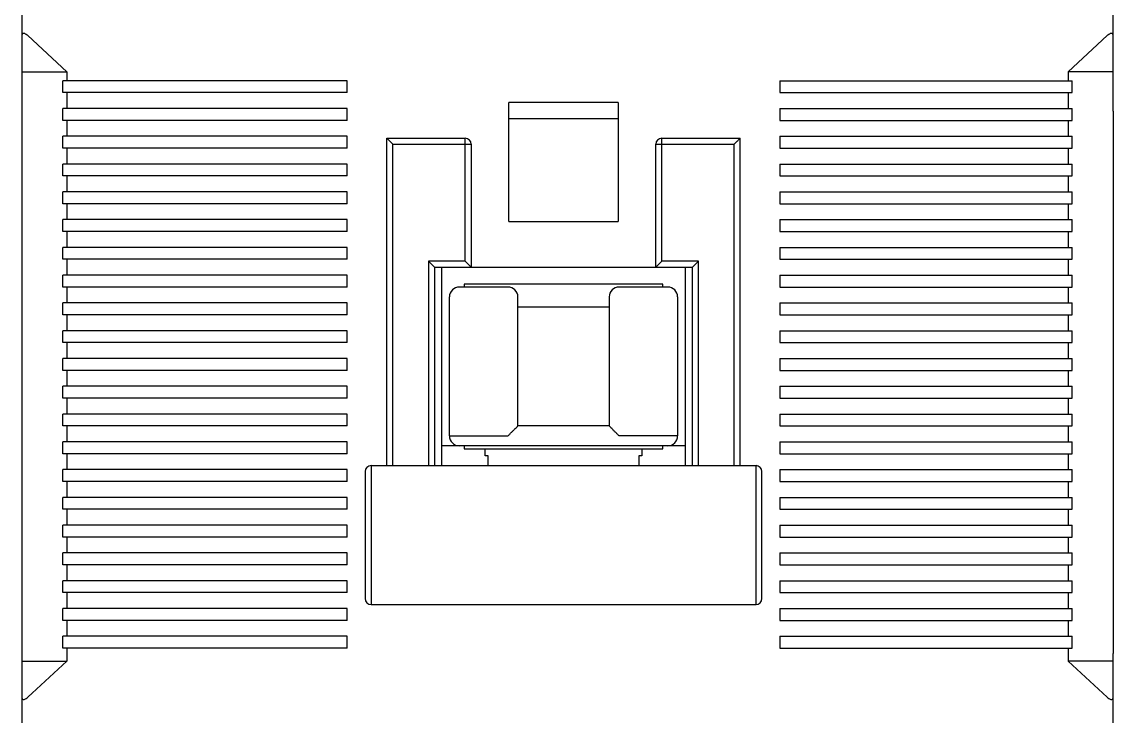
# Model space of a CAD drawing. Header units: millimetres. Extents: x -2535 to -2141, y -1417 to -1300.
# Drawn here: x -2534.6 to -2479.6, y -1375.6 to -1340.6 of the extents above; entities that cross this region are included whole.
import ezdxf

# ---------------------------------------------------------------- set-up
doc = ezdxf.new("R2010")
doc.units = ezdxf.units.MM
doc.layers.add('도면층1', color=3, linetype='Continuous')

msp = doc.modelspace()

# ---------------------------------------------------------------- linework, layer by layer
at = {"color": 7, "linetype": 'Continuous'}
for p, q in [((-2534.285, -1341.333), (-2532.323, -1343.155)), ((-2479.885, -1341.333), (-2481.848, -1343.155)), ((-2534.585, -1343.155), (-2532.323, -1343.155)), ((-2518.185, -1343.605), (-2532.523, -1343.605)), ((-2532.523, -1344.205), (-2532.523, -1343.605)), ((-2532.323, -1343.155), (-2532.323, -1343.605)), ((-2518.185, -1344.205), (-2518.185, -1343.605)), ((-2496.385, -1343.605), (-2496.385, -1344.205)), ((-2496.385, -1343.605), (-2481.848, -1343.605)), ((-2479.585, -1343.155), (-2481.848, -1343.155)), ((-2481.848, -1343.155), (-2481.848, -1343.605)), ((-2481.848, -1343.605), (-2481.648, -1343.605)), ((-2481.648, -1344.205), (-2481.648, -1343.605)), ((-2518.185, -1344.205), (-2532.523, -1344.205)), ((-2532.323, -1344.205), (-2532.323, -1345.005)), ((-2510.035, -1350.705), (-2510.035, -1344.696)), ((-2504.535, -1344.696), (-2510.035, -1344.696)), ((-2504.535, -1344.696), (-2504.535, -1350.705)), ((-2496.385, -1344.205), (-2481.848, -1344.205)), ((-2481.848, -1344.205), (-2481.648, -1344.205)), ((-2481.848, -1344.205), (-2481.848, -1345.005)), ((-2518.185, -1345.005), (-2532.523, -1345.005)), ((-2532.523, -1345.605), (-2532.523, -1345.005)), ((-2518.185, -1345.605), (-2518.185, -1345.005)), ((-2496.385, -1345.005), (-2496.385, -1345.605)), ((-2496.385, -1345.005), (-2481.848, -1345.005)), ((-2481.848, -1345.005), (-2481.648, -1345.005)), ((-2481.648, -1345.605), (-2481.648, -1345.005)), ((-2518.185, -1345.605), (-2532.523, -1345.605)), ((-2532.323, -1345.605), (-2532.323, -1346.405)), ((-2510.035, -1345.505), (-2504.535, -1345.505)), ((-2496.385, -1345.605), (-2481.848, -1345.605)), ((-2481.848, -1345.605), (-2481.648, -1345.605)), ((-2481.848, -1345.605), (-2481.848, -1346.405)), ((-2518.185, -1346.405), (-2532.523, -1346.405)), ((-2532.523, -1347.005), (-2532.523, -1346.405)), ((-2518.185, -1347.005), (-2518.185, -1346.405)), ((-2516.185, -1363.005), (-2516.185, -1346.505)), ((-2516.185, -1346.505), (-2512.235, -1346.505)), ((-2515.885, -1363.005), (-2515.885, -1346.805)), ((-2515.885, -1346.805), (-2511.935, -1346.805)), ((-2512.235, -1352.705), (-2512.235, -1346.505)), ((-2511.935, -1346.805), (-2511.935, -1353.005)), ((-2502.635, -1353.005), (-2502.635, -1346.805)), ((-2502.635, -1346.805), (-2498.685, -1346.805)), ((-2502.335, -1352.705), (-2502.335, -1346.505)), ((-2502.335, -1346.505), (-2498.385, -1346.505)), ((-2498.685, -1363.005), (-2498.685, -1346.805)), ((-2498.385, -1363.005), (-2498.385, -1346.505)), ((-2496.385, -1346.405), (-2496.385, -1347.005)), ((-2496.385, -1346.405), (-2481.848, -1346.405)), ((-2481.848, -1346.405), (-2481.648, -1346.405)), ((-2481.648, -1347.005), (-2481.648, -1346.405)), ((-2518.185, -1347.005), (-2532.523, -1347.005)), ((-2532.323, -1347.005), (-2532.323, -1347.805)), ((-2496.385, -1347.005), (-2481.848, -1347.005)), ((-2481.848, -1347.005), (-2481.648, -1347.005)), ((-2481.848, -1347.005), (-2481.848, -1347.805)), ((-2518.185, -1347.805), (-2532.523, -1347.805)), ((-2532.523, -1348.405), (-2532.523, -1347.805)), ((-2518.185, -1348.405), (-2518.185, -1347.805)), ((-2496.385, -1347.805), (-2496.385, -1348.405)), ((-2496.385, -1347.805), (-2481.848, -1347.805)), ((-2481.848, -1347.805), (-2481.648, -1347.805)), ((-2481.648, -1348.405), (-2481.648, -1347.805)), ((-2518.185, -1348.405), (-2532.523, -1348.405)), ((-2532.323, -1348.405), (-2532.323, -1349.205)), ((-2496.385, -1348.405), (-2481.848, -1348.405)), ((-2481.848, -1348.405), (-2481.648, -1348.405)), ((-2481.848, -1348.405), (-2481.848, -1349.205)), ((-2518.185, -1349.205), (-2532.523, -1349.205)), ((-2532.523, -1349.805), (-2532.523, -1349.205)), ((-2518.185, -1349.805), (-2518.185, -1349.205)), ((-2496.385, -1349.205), (-2496.385, -1349.805)), ((-2496.385, -1349.205), (-2481.848, -1349.205)), ((-2481.848, -1349.205), (-2481.648, -1349.205)), ((-2481.648, -1349.805), (-2481.648, -1349.205)), ((-2518.185, -1349.805), (-2532.523, -1349.805)), ((-2532.323, -1349.805), (-2532.323, -1350.605)), ((-2496.385, -1349.805), (-2481.848, -1349.805)), ((-2481.848, -1349.805), (-2481.648, -1349.805)), ((-2481.848, -1349.805), (-2481.848, -1350.605)), ((-2518.185, -1350.605), (-2532.523, -1350.605)), ((-2532.523, -1351.205), (-2532.523, -1350.605)), ((-2518.185, -1351.205), (-2518.185, -1350.605)), ((-2510.035, -1350.705), (-2504.535, -1350.705)), ((-2496.385, -1350.605), (-2481.848, -1350.605)), ((-2496.385, -1350.605), (-2496.385, -1351.205)), ((-2481.848, -1350.605), (-2481.648, -1350.605)), ((-2481.648, -1351.205), (-2481.648, -1350.605)), ((-2518.185, -1351.205), (-2532.523, -1351.205)), ((-2532.323, -1351.205), (-2532.323, -1352.005)), ((-2496.385, -1351.205), (-2481.848, -1351.205)), ((-2481.848, -1351.205), (-2481.648, -1351.205)), ((-2481.848, -1351.205), (-2481.848, -1352.005)), ((-2518.185, -1352.005), (-2532.523, -1352.005)), ((-2532.523, -1352.605), (-2532.523, -1352.005)), ((-2518.185, -1352.605), (-2518.185, -1352.005)), ((-2496.385, -1352.005), (-2481.848, -1352.005)), ((-2496.385, -1352.005), (-2496.385, -1352.605)), ((-2481.848, -1352.005), (-2481.648, -1352.005)), ((-2481.648, -1352.605), (-2481.648, -1352.005)), ((-2518.185, -1352.605), (-2532.523, -1352.605)), ((-2532.323, -1352.605), (-2532.323, -1353.405)), ((-2514.085, -1352.705), (-2514.085, -1363.005)), ((-2512.235, -1352.705), (-2514.085, -1352.705)), ((-2500.485, -1352.705), (-2502.335, -1352.705)), ((-2500.485, -1363.005), (-2500.485, -1352.705)), ((-2496.385, -1352.605), (-2481.848, -1352.605)), ((-2481.848, -1352.605), (-2481.648, -1352.605)), ((-2481.848, -1352.605), (-2481.848, -1353.405)), ((-2518.185, -1353.405), (-2532.523, -1353.405)), ((-2532.523, -1354.005), (-2532.523, -1353.405)), ((-2518.185, -1354.005), (-2518.185, -1353.405)), ((-2513.785, -1353.005), (-2513.785, -1363.005)), ((-2513.785, -1353.005), (-2500.785, -1353.005)), ((-2513.435, -1353.005), (-2513.435, -1363.005)), ((-2501.135, -1363.005), (-2501.135, -1353.005)), ((-2500.785, -1363.005), (-2500.785, -1353.005)), ((-2496.385, -1353.405), (-2481.848, -1353.405)), ((-2496.385, -1353.405), (-2496.385, -1354.005)), ((-2481.848, -1353.405), (-2481.648, -1353.405)), ((-2481.648, -1354.005), (-2481.648, -1353.405)), ((-2518.185, -1354.005), (-2532.523, -1354.005)), ((-2532.323, -1354.005), (-2532.323, -1354.805)), ((-2512.285, -1353.855), (-2512.285, -1354.005)), ((-2502.285, -1353.855), (-2512.285, -1353.855)), ((-2502.285, -1354.005), (-2502.285, -1353.855)), ((-2496.385, -1354.005), (-2481.848, -1354.005)), ((-2481.848, -1354.005), (-2481.648, -1354.005)), ((-2481.848, -1354.005), (-2481.848, -1354.805)), ((-2513.035, -1361.505), (-2513.035, -1354.505)), ((-2509.585, -1361.005), (-2509.585, -1354.505)), ((-2504.985, -1354.505), (-2504.985, -1361.005)), ((-2501.535, -1354.505), (-2501.535, -1361.505)), ((-2518.185, -1354.805), (-2532.523, -1354.805)), ((-2532.523, -1355.405), (-2532.523, -1354.805)), ((-2518.185, -1355.405), (-2518.185, -1354.805)), ((-2509.585, -1355.005), (-2504.985, -1355.005)), ((-2496.385, -1354.805), (-2481.848, -1354.805)), ((-2496.385, -1354.805), (-2496.385, -1355.405)), ((-2481.848, -1354.805), (-2481.648, -1354.805)), ((-2481.648, -1355.405), (-2481.648, -1354.805)), ((-2518.185, -1355.405), (-2532.523, -1355.405)), ((-2532.323, -1355.405), (-2532.323, -1356.205)), ((-2496.385, -1355.405), (-2481.848, -1355.405)), ((-2481.848, -1355.405), (-2481.648, -1355.405)), ((-2481.848, -1355.405), (-2481.848, -1356.205)), ((-2518.185, -1356.205), (-2532.523, -1356.205)), ((-2532.523, -1356.805), (-2532.523, -1356.205)), ((-2518.185, -1356.805), (-2518.185, -1356.205)), ((-2496.385, -1356.205), (-2481.848, -1356.205)), ((-2496.385, -1356.205), (-2496.385, -1356.805)), ((-2481.848, -1356.205), (-2481.648, -1356.205)), ((-2481.648, -1356.805), (-2481.648, -1356.205)), ((-2518.185, -1356.805), (-2532.523, -1356.805)), ((-2532.323, -1356.805), (-2532.323, -1357.605)), ((-2496.385, -1356.805), (-2481.848, -1356.805)), ((-2481.848, -1356.805), (-2481.648, -1356.805)), ((-2481.848, -1356.805), (-2481.848, -1357.605)), ((-2518.185, -1357.605), (-2532.523, -1357.605)), ((-2532.523, -1358.205), (-2532.523, -1357.605)), ((-2518.185, -1358.205), (-2518.185, -1357.605)), ((-2496.385, -1357.605), (-2481.848, -1357.605)), ((-2496.385, -1357.605), (-2496.385, -1358.205)), ((-2481.848, -1357.605), (-2481.648, -1357.605)), ((-2481.648, -1358.205), (-2481.648, -1357.605)), ((-2518.185, -1358.205), (-2532.523, -1358.205)), ((-2532.323, -1358.205), (-2532.323, -1359.005)), ((-2496.385, -1358.205), (-2481.848, -1358.205)), ((-2481.848, -1358.205), (-2481.648, -1358.205)), ((-2481.848, -1358.205), (-2481.848, -1359.005)), ((-2518.185, -1359.005), (-2532.523, -1359.005)), ((-2532.523, -1359.605), (-2532.523, -1359.005)), ((-2518.185, -1359.605), (-2518.185, -1359.005)), ((-2496.385, -1359.005), (-2481.848, -1359.005)), ((-2496.385, -1359.005), (-2496.385, -1359.605)), ((-2481.848, -1359.005), (-2481.648, -1359.005)), ((-2481.648, -1359.605), (-2481.648, -1359.005)), ((-2518.185, -1359.605), (-2532.523, -1359.605)), ((-2532.323, -1359.605), (-2532.323, -1360.405)), ((-2496.385, -1359.605), (-2481.848, -1359.605)), ((-2481.848, -1359.605), (-2481.648, -1359.605)), ((-2481.848, -1359.605), (-2481.848, -1360.405)), ((-2518.185, -1360.405), (-2532.523, -1360.405)), ((-2532.523, -1361.005), (-2532.523, -1360.405)), ((-2518.185, -1361.005), (-2518.185, -1360.405)), ((-2496.385, -1360.405), (-2481.848, -1360.405)), ((-2496.385, -1360.405), (-2496.385, -1361.005)), ((-2481.848, -1360.405), (-2481.648, -1360.405)), ((-2481.648, -1361.005), (-2481.648, -1360.405)), ((-2518.185, -1361.005), (-2532.523, -1361.005)), ((-2532.323, -1361.005), (-2532.323, -1361.805)), ((-2504.985, -1361.005), (-2509.585, -1361.005)), ((-2496.385, -1361.005), (-2481.848, -1361.005)), ((-2481.848, -1361.005), (-2481.648, -1361.005)), ((-2481.848, -1361.005), (-2481.848, -1361.805)), ((-2513.035, -1361.505), (-2510.085, -1361.505)), ((-2501.535, -1361.505), (-2504.485, -1361.505)), ((-2518.185, -1361.805), (-2532.523, -1361.805)), ((-2532.523, -1362.405), (-2532.523, -1361.805)), ((-2518.185, -1362.405), (-2518.185, -1361.805)), ((-2501.135, -1362.005), (-2513.435, -1362.005)), ((-2512.285, -1362.005), (-2512.285, -1362.155)), ((-2512.285, -1362.155), (-2502.285, -1362.155)), ((-2511.235, -1362.505), (-2511.235, -1362.155)), ((-2503.335, -1362.155), (-2503.335, -1362.505)), ((-2502.285, -1362.155), (-2502.285, -1362.005)), ((-2496.385, -1361.805), (-2481.848, -1361.805)), ((-2496.385, -1361.805), (-2496.385, -1362.405)), ((-2481.848, -1361.805), (-2481.648, -1361.805)), ((-2481.648, -1362.405), (-2481.648, -1361.805)), ((-2518.185, -1362.405), (-2532.523, -1362.405)), ((-2532.323, -1362.405), (-2532.323, -1363.205)), ((-2511.085, -1362.505), (-2511.235, -1362.505)), ((-2511.085, -1363.005), (-2511.085, -1362.505)), ((-2503.335, -1362.505), (-2503.485, -1362.505)), ((-2503.485, -1362.505), (-2503.485, -1363.005)), ((-2496.385, -1362.405), (-2481.848, -1362.405)), ((-2481.848, -1362.405), (-2481.648, -1362.405)), ((-2481.848, -1362.405), (-2481.848, -1363.205)), ((-2518.185, -1363.205), (-2532.523, -1363.205)), ((-2532.523, -1363.805), (-2532.523, -1363.205)), ((-2518.185, -1363.805), (-2518.185, -1363.205)), ((-2517.285, -1363.305), (-2517.285, -1369.705)), ((-2516.985, -1363.005), (-2516.985, -1370.005)), ((-2516.985, -1363.005), (-2497.585, -1363.005)), ((-2497.585, -1370.005), (-2497.585, -1363.005)), ((-2497.285, -1369.705), (-2497.285, -1363.305)), ((-2496.385, -1363.205), (-2481.848, -1363.205)), ((-2496.385, -1363.205), (-2496.385, -1363.805)), ((-2481.848, -1363.205), (-2481.648, -1363.205)), ((-2481.648, -1363.805), (-2481.648, -1363.205)), ((-2518.185, -1363.805), (-2532.523, -1363.805)), ((-2532.323, -1363.805), (-2532.323, -1364.605)), ((-2496.385, -1363.805), (-2481.848, -1363.805)), ((-2481.848, -1363.805), (-2481.648, -1363.805)), ((-2481.848, -1363.805), (-2481.848, -1364.605)), ((-2518.185, -1364.605), (-2532.523, -1364.605)), ((-2532.523, -1365.205), (-2532.523, -1364.605)), ((-2518.185, -1365.205), (-2518.185, -1364.605)), ((-2496.385, -1364.605), (-2481.848, -1364.605)), ((-2496.385, -1364.605), (-2496.385, -1365.205)), ((-2481.848, -1364.605), (-2481.648, -1364.605)), ((-2481.648, -1365.205), (-2481.648, -1364.605)), ((-2518.185, -1365.205), (-2532.523, -1365.205)), ((-2532.323, -1365.205), (-2532.323, -1366.005)), ((-2496.385, -1365.205), (-2481.848, -1365.205)), ((-2481.848, -1365.205), (-2481.648, -1365.205)), ((-2481.848, -1365.205), (-2481.848, -1366.005)), ((-2518.185, -1366.005), (-2532.523, -1366.005)), ((-2532.523, -1366.605), (-2532.523, -1366.005)), ((-2518.185, -1366.605), (-2518.185, -1366.005)), ((-2496.385, -1366.005), (-2481.848, -1366.005)), ((-2496.385, -1366.005), (-2496.385, -1366.605)), ((-2481.848, -1366.005), (-2481.648, -1366.005)), ((-2481.648, -1366.605), (-2481.648, -1366.005)), ((-2518.185, -1366.605), (-2532.523, -1366.605)), ((-2532.323, -1366.605), (-2532.323, -1367.405)), ((-2496.385, -1366.605), (-2481.848, -1366.605)), ((-2481.848, -1366.605), (-2481.648, -1366.605)), ((-2481.848, -1366.605), (-2481.848, -1367.405)), ((-2518.185, -1367.405), (-2532.523, -1367.405)), ((-2532.523, -1368.005), (-2532.523, -1367.405)), ((-2518.185, -1368.005), (-2518.185, -1367.405)), ((-2496.385, -1367.405), (-2481.848, -1367.405)), ((-2496.385, -1367.405), (-2496.385, -1368.005)), ((-2481.848, -1367.405), (-2481.648, -1367.405)), ((-2481.648, -1368.005), (-2481.648, -1367.405)), ((-2518.185, -1368.005), (-2532.523, -1368.005)), ((-2532.323, -1368.005), (-2532.323, -1368.805)), ((-2496.385, -1368.005), (-2481.848, -1368.005)), ((-2481.848, -1368.005), (-2481.648, -1368.005)), ((-2481.848, -1368.005), (-2481.848, -1368.805)), ((-2518.185, -1368.805), (-2532.523, -1368.805)), ((-2532.523, -1369.405), (-2532.523, -1368.805)), ((-2518.185, -1369.405), (-2518.185, -1368.805)), ((-2496.385, -1368.805), (-2481.848, -1368.805)), ((-2496.385, -1368.805), (-2496.385, -1369.405)), ((-2481.848, -1368.805), (-2481.648, -1368.805)), ((-2481.648, -1369.405), (-2481.648, -1368.805)), ((-2518.185, -1369.405), (-2532.523, -1369.405)), ((-2532.323, -1369.405), (-2532.323, -1370.205)), ((-2496.385, -1369.405), (-2481.848, -1369.405)), ((-2481.848, -1369.405), (-2481.648, -1369.405)), ((-2481.848, -1369.405), (-2481.848, -1370.205)), ((-2516.985, -1370.005), (-2497.585, -1370.005)), ((-2518.185, -1370.205), (-2532.523, -1370.205)), ((-2532.523, -1370.805), (-2532.523, -1370.205)), ((-2518.185, -1370.805), (-2518.185, -1370.205)), ((-2496.385, -1370.205), (-2481.848, -1370.205)), ((-2496.385, -1370.205), (-2496.385, -1370.805)), ((-2481.848, -1370.205), (-2481.648, -1370.205)), ((-2481.648, -1370.805), (-2481.648, -1370.205)), ((-2518.185, -1370.805), (-2532.523, -1370.805)), ((-2532.323, -1370.805), (-2532.323, -1371.605)), ((-2496.385, -1370.805), (-2481.848, -1370.805)), ((-2481.848, -1370.805), (-2481.648, -1370.805)), ((-2481.848, -1370.805), (-2481.848, -1371.605)), ((-2518.185, -1371.605), (-2532.523, -1371.605)), ((-2532.523, -1372.205), (-2532.523, -1371.605)), ((-2518.185, -1372.205), (-2518.185, -1371.605)), ((-2496.385, -1371.605), (-2481.848, -1371.605)), ((-2496.385, -1371.605), (-2496.385, -1372.205)), ((-2481.848, -1371.605), (-2481.648, -1371.605)), ((-2481.648, -1372.205), (-2481.648, -1371.605)), ((-2518.185, -1372.205), (-2532.523, -1372.205)), ((-2532.323, -1372.205), (-2532.323, -1372.855)), ((-2496.385, -1372.205), (-2481.848, -1372.205)), ((-2481.848, -1372.205), (-2481.648, -1372.205)), ((-2481.848, -1372.205), (-2481.848, -1372.855)), ((-2534.585, -1372.855), (-2532.323, -1372.855)), ((-2532.323, -1372.855), (-2534.285, -1374.676)), ((-2479.585, -1372.855), (-2481.848, -1372.855)), ((-2481.848, -1372.855), (-2479.885, -1374.676))]:
    msp.add_line(p, q, dxfattribs=at)
at = {"color": 7}
for p, q in [((-2510.085, -1354.005), (-2512.535, -1354.005)), ((-2502.035, -1354.005), (-2504.485, -1354.005))]:
    msp.add_line(p, q, dxfattribs=at)
at = {"color": 7, "linetype": 'Continuous'}
for centre, radius, start, end in [((-2512.235, -1346.805), 0.3, 0, 90), ((-2502.335, -1346.805), 0.3, 90, 180), ((-2512.535, -1354.505), 0.5, 90, 180), ((-2510.085, -1354.505), 0.5, 0, 90), ((-2504.485, -1354.505), 0.5, 90, 180), ((-2502.035, -1354.505), 0.5, 0, 90), ((-2512.535, -1361.505), 0.5, 180, 270), ((-2502.035, -1361.505), 0.5, 270, 0), ((-2516.985, -1363.305), 0.3, 90, 180), ((-2497.585, -1363.305), 0.3, 0, 90), ((-2516.985, -1369.705), 0.3, 180, 270), ((-2497.585, -1369.705), 0.3, 270, 0)]:
    msp.add_arc(centre, radius, start, end, dxfattribs=at)
for points, knots in [([(-2479.585, -1341.333), (-2479.585, -1341.312), (-2479.589, -1341.274), (-2479.622, -1341.226), (-2479.68, -1341.213), (-2479.744, -1341.232), (-2479.815, -1341.272), (-2479.861, -1341.311), (-2479.885, -1341.333)], [0, 0, 0, 0, 0.062268, 0.1126696, 0.1635, 0.2276367, 0.309919, 0.4079756, 0.4079756, 0.4079756, 0.4079756]), ([(-2516.185, -1346.505), (-2516.18, -1346.51), (-2516.162, -1346.528), (-2516.126, -1346.564), (-2516.075, -1346.615), (-2516.015, -1346.675), (-2515.951, -1346.739), (-2515.907, -1346.783), (-2515.885, -1346.805)], [0, 0, 0, 0, 0.0224464, 0.077683, 0.1527509, 0.2395232, 0.3319906, 0.4242641, 0.4242641, 0.4242641, 0.4242641]), ([(-2498.385, -1346.505), (-2498.391, -1346.51), (-2498.409, -1346.528), (-2498.445, -1346.564), (-2498.496, -1346.615), (-2498.556, -1346.675), (-2498.62, -1346.739), (-2498.664, -1346.783), (-2498.685, -1346.805)], [0, 0, 0, 0, 0.0224464, 0.077683, 0.1527509, 0.2395232, 0.3319906, 0.4242641, 0.4242641, 0.4242641, 0.4242641]), ([(-2513.785, -1353.005), (-2513.791, -1352.999), (-2513.809, -1352.981), (-2513.845, -1352.945), (-2513.896, -1352.894), (-2513.956, -1352.834), (-2514.02, -1352.77), (-2514.064, -1352.726), (-2514.085, -1352.705)], [0, 0, 0, 0, 0.0224464, 0.077683, 0.1527509, 0.2395232, 0.3319906, 0.4242641, 0.4242641, 0.4242641, 0.4242641]), ([(-2511.935, -1353.005), (-2511.941, -1352.999), (-2511.959, -1352.981), (-2511.995, -1352.945), (-2512.046, -1352.894), (-2512.106, -1352.834), (-2512.17, -1352.77), (-2512.214, -1352.726), (-2512.235, -1352.705)], [0, 0, 0, 0, 0.0224464, 0.077683, 0.1527509, 0.2395232, 0.3319906, 0.4242641, 0.4242641, 0.4242641, 0.4242641]), ([(-2502.635, -1353.005), (-2502.63, -1352.999), (-2502.612, -1352.981), (-2502.576, -1352.945), (-2502.525, -1352.894), (-2502.465, -1352.834), (-2502.401, -1352.77), (-2502.357, -1352.726), (-2502.335, -1352.705)], [0, 0, 0, 0, 0.0224464, 0.077683, 0.1527509, 0.2395232, 0.3319906, 0.4242641, 0.4242641, 0.4242641, 0.4242641]), ([(-2500.785, -1353.005), (-2500.78, -1352.999), (-2500.762, -1352.981), (-2500.726, -1352.945), (-2500.675, -1352.894), (-2500.615, -1352.834), (-2500.551, -1352.77), (-2500.507, -1352.726), (-2500.485, -1352.705)], [0, 0, 0, 0, 0.0224464, 0.077683, 0.1527509, 0.2395232, 0.3319906, 0.4242641, 0.4242641, 0.4242641, 0.4242641]), ([(-2510.085, -1361.505), (-2510.049, -1361.468), (-2509.977, -1361.396), (-2509.87, -1361.289), (-2509.77, -1361.189), (-2509.685, -1361.104), (-2509.625, -1361.044), (-2509.594, -1361.014), (-2509.585, -1361.005)], [0, 0, 0, 0, 0.1537891, 0.3079014, 0.452522, 0.5776351, 0.669696, 0.7071068, 0.7071068, 0.7071068, 0.7071068]), ([(-2504.485, -1361.505), (-2504.522, -1361.468), (-2504.594, -1361.396), (-2504.701, -1361.289), (-2504.801, -1361.189), (-2504.886, -1361.104), (-2504.946, -1361.044), (-2504.977, -1361.014), (-2504.985, -1361.005)], [0, 0, 0, 0, 0.1537891, 0.3079014, 0.452522, 0.5776351, 0.669696, 0.7071068, 0.7071068, 0.7071068, 0.7071068]), ([(-2534.585, -1374.676), (-2534.585, -1374.697), (-2534.582, -1374.735), (-2534.549, -1374.784), (-2534.491, -1374.796), (-2534.427, -1374.778), (-2534.356, -1374.737), (-2534.309, -1374.699), (-2534.285, -1374.676)], [0, 0, 0, 0, 0.062268, 0.1126696, 0.1635, 0.2276367, 0.309919, 0.4079756, 0.4079756, 0.4079756, 0.4079756]), ([(-2479.885, -1374.676), (-2479.862, -1374.698), (-2479.816, -1374.736), (-2479.745, -1374.778), (-2479.68, -1374.796), (-2479.622, -1374.784), (-2479.589, -1374.736), (-2479.585, -1374.697), (-2479.585, -1374.676)], [0, 0, 0, 0, 0.0962463, 0.179506, 0.2442074, 0.2946497, 0.3447891, 0.4079797, 0.4079797, 0.4079797, 0.4079797])]:
    msp.add_open_spline(points, degree=3, knots=knots, dxfattribs=at)
at = {"layer": '도면층1', "color": 7, "linetype": 'Continuous'}
for p, q in [((-2534.585, -1331.505), (-2534.585, -1345.131)), ((-2479.585, -1345.131), (-2479.585, -1331.505)), ((-2534.585, -1345.131), (-2534.585, -1346.805)), ((-2479.585, -1345.131), (-2479.585, -1346.805)), ((-2534.585, -1346.805), (-2534.585, -1370.805)), ((-2479.585, -1346.805), (-2479.585, -1370.805)), ((-2534.585, -1370.805), (-2534.585, -1372.478)), ((-2479.585, -1370.805), (-2479.585, -1372.478)), ((-2534.585, -1372.478), (-2534.585, -1386.105)), ((-2479.585, -1386.105), (-2479.585, -1372.478))]:
    msp.add_line(p, q, dxfattribs=at)
msp.add_open_spline([(-2534.285, -1341.333), (-2534.309, -1341.311), (-2534.355, -1341.273), (-2534.426, -1341.232), (-2534.491, -1341.213), (-2534.548, -1341.225), (-2534.582, -1341.274), (-2534.585, -1341.312), (-2534.585, -1341.333)], degree=3, knots=[0, 0, 0, 0, 0.0962463, 0.179506, 0.2442074, 0.2946497, 0.3447891, 0.4079797, 0.4079797, 0.4079797, 0.4079797], dxfattribs=at)

doc.saveas('drawing.dxf')
